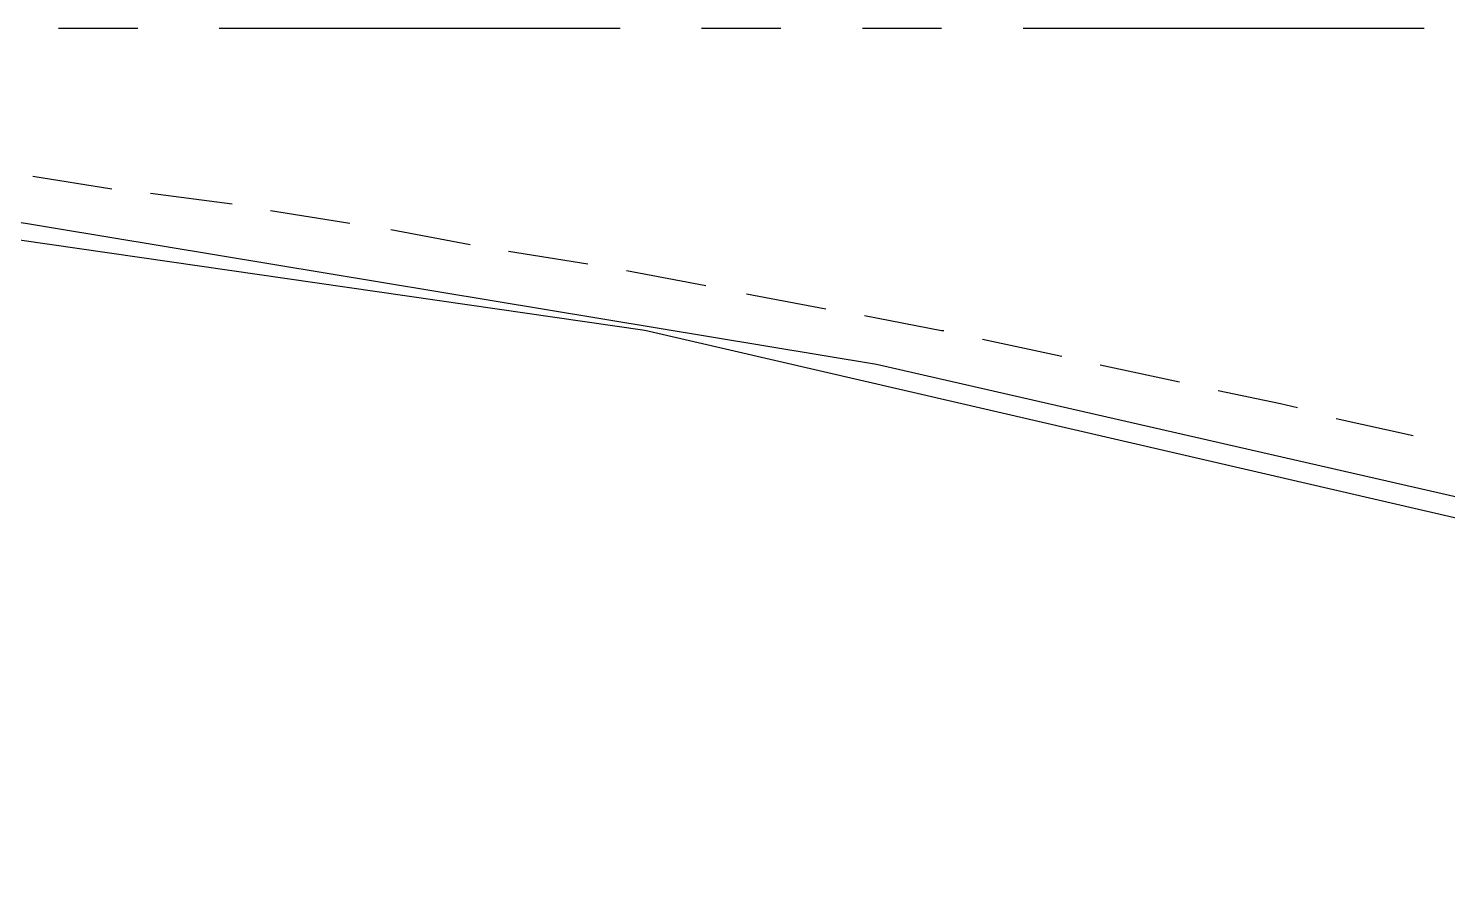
# Model space of a CAD drawing. Header units: feet. Extents: x -84 to 198, y -22 to 181.
# Drawn here: x 104.29 to 113.12, y 154.98 to 160.26 of the extents above; entities that cross this region are included whole.
import ezdxf

# ---------------------------------------------------------------- set-up
doc = ezdxf.new("R2010")
doc.units = ezdxf.units.FT
doc.layers.add('A-AREA-COMUN', color=252, linetype='CONTINUOUS')
doc.layers.add('A-LINEA', color=7, linetype='CONTINUOUS')

msp = doc.modelspace()

# ---------------------------------------------------------------- linework, layer by layer
at = {"layer": 'A-AREA-COMUN'}
for points in [[(133.888, 150.7733), (131.12, 151.4133), (130.048, 151.4133), (124.512, 153.8133), (119.552, 155.5733), (114.928, 156.9422), (109.568, 158.1689), (103.76, 159.1289), (97.6, 159.7333), (90.24, 159.8933), (85.2, 159.6622), (78.48, 158.8978), (72.832, 157.8489), (66.848, 156.3378), (60.88, 154.3822), (56, 152.4089)], [(92.64, 127.5733), (96.768, 144.9422), (90.56, 146.3822), (90.432, 147.5733), (90.72, 148.7289), (87.12, 149.6178), (87.12, 150.5778), (87.76, 153.1733), (87.36, 153.2089), (87.36, 153.9733), (83.648, 153.9733), (83.232, 159.3778), (88.608, 159.7689), (95.328, 159.7689), (101.84, 159.2889), (108.128, 158.3822), (115.968, 156.5689), (123.872, 153.9733), (128.288, 152.2133), (134.048, 149.3333)]]:
    msp.add_lwpolyline(points, dxfattribs=at)
at = {"layer": 'A-LINEA'}
for p, q in [((104.9733, 160.2578), (104.48, 160.2578)), ((107.9733, 160.2578), (105.48, 160.2578)), ((108.9733, 160.2578), (108.48, 160.2578)), ((109.9733, 160.2578), (109.48, 160.2578)), ((112.9733, 160.2578), (110.48, 160.2578)), ((104.8133, 159.2578), (104.32, 159.3378)), ((105.56, 159.1644), (105.0533, 159.2311)), ((106.2933, 159.0444), (105.8, 159.1244)), ((107.04, 158.9111), (106.5467, 159.0044)), ((107.7733, 158.7911), (107.28, 158.8711)), ((108.5067, 158.6578), (108.0133, 158.7511)), ((109.2533, 158.5111), (108.76, 158.6044)), ((110.72, 158.2178), (110.2267, 158.3244)), ((111.4533, 158.0578), (110.96, 158.1644)), ((112.9067, 157.7244), (112.4267, 157.8311))]:
    msp.add_line(p, q, dxfattribs=at)
for points in [[(109.9867, 158.3778), (109.9733, 158.3778), (109.4933, 158.4711)], [(112.1867, 157.8978), (112.08, 157.9244), (111.6933, 158.0044)]]:
    msp.add_lwpolyline(points, dxfattribs=at)

doc.saveas('drawing.dxf')
